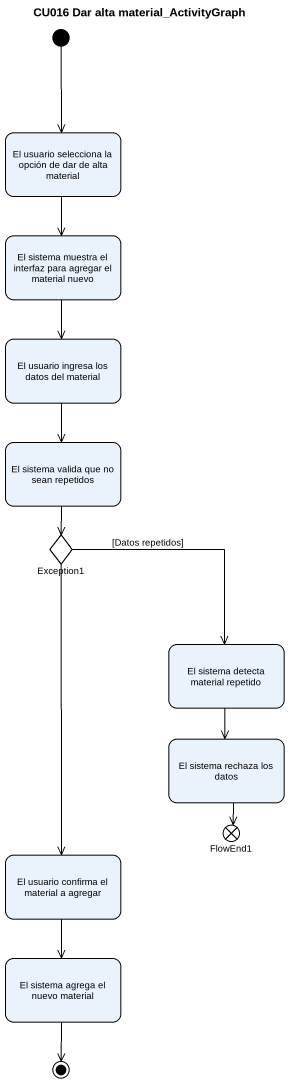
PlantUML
@startuml
title CU016 Dar alta material_ActivityGraph
hide empty description
state "El usuario selecciona la opción de dar de alta material" as El_usuario_selecciona_la
state "El sistema muestra el interfaz para agregar el material nuevo" as El_sistema_muestra_el
state "El usuario ingresa los datos del material" as El_usuario_ingresa_los
state "El sistema valida que no sean repetidos" as El_sistema_valida_que_no
state Exception1 <<choice>>
state "El sistema detecta material repetido" as El_sistema_detecta_material
state "El sistema rechaza los datos" as El_sistema_rechaza_los_datos
state FlowEnd1 <<end>>
state "El usuario confirma el material a agregar" as El_usuario_confirma_el
state "El sistema agrega el nuevo material" as El_sistema_agrega_el_nuevo
[*] --> El_usuario_selecciona_la
El_usuario_selecciona_la --> El_sistema_muestra_el
El_sistema_muestra_el --> El_usuario_ingresa_los
El_usuario_ingresa_los --> El_sistema_valida_que_no
El_sistema_valida_que_no --> Exception1
Exception1 --> El_sistema_detecta_material : [Datos repetidos]
Exception1 --> El_usuario_confirma_el
El_sistema_detecta_material --> El_sistema_rechaza_los_datos
El_sistema_rechaza_los_datos --> FlowEnd1
El_usuario_confirma_el --> El_sistema_agrega_el_nuevo
El_sistema_agrega_el_nuevo --> [*]
@enduml
